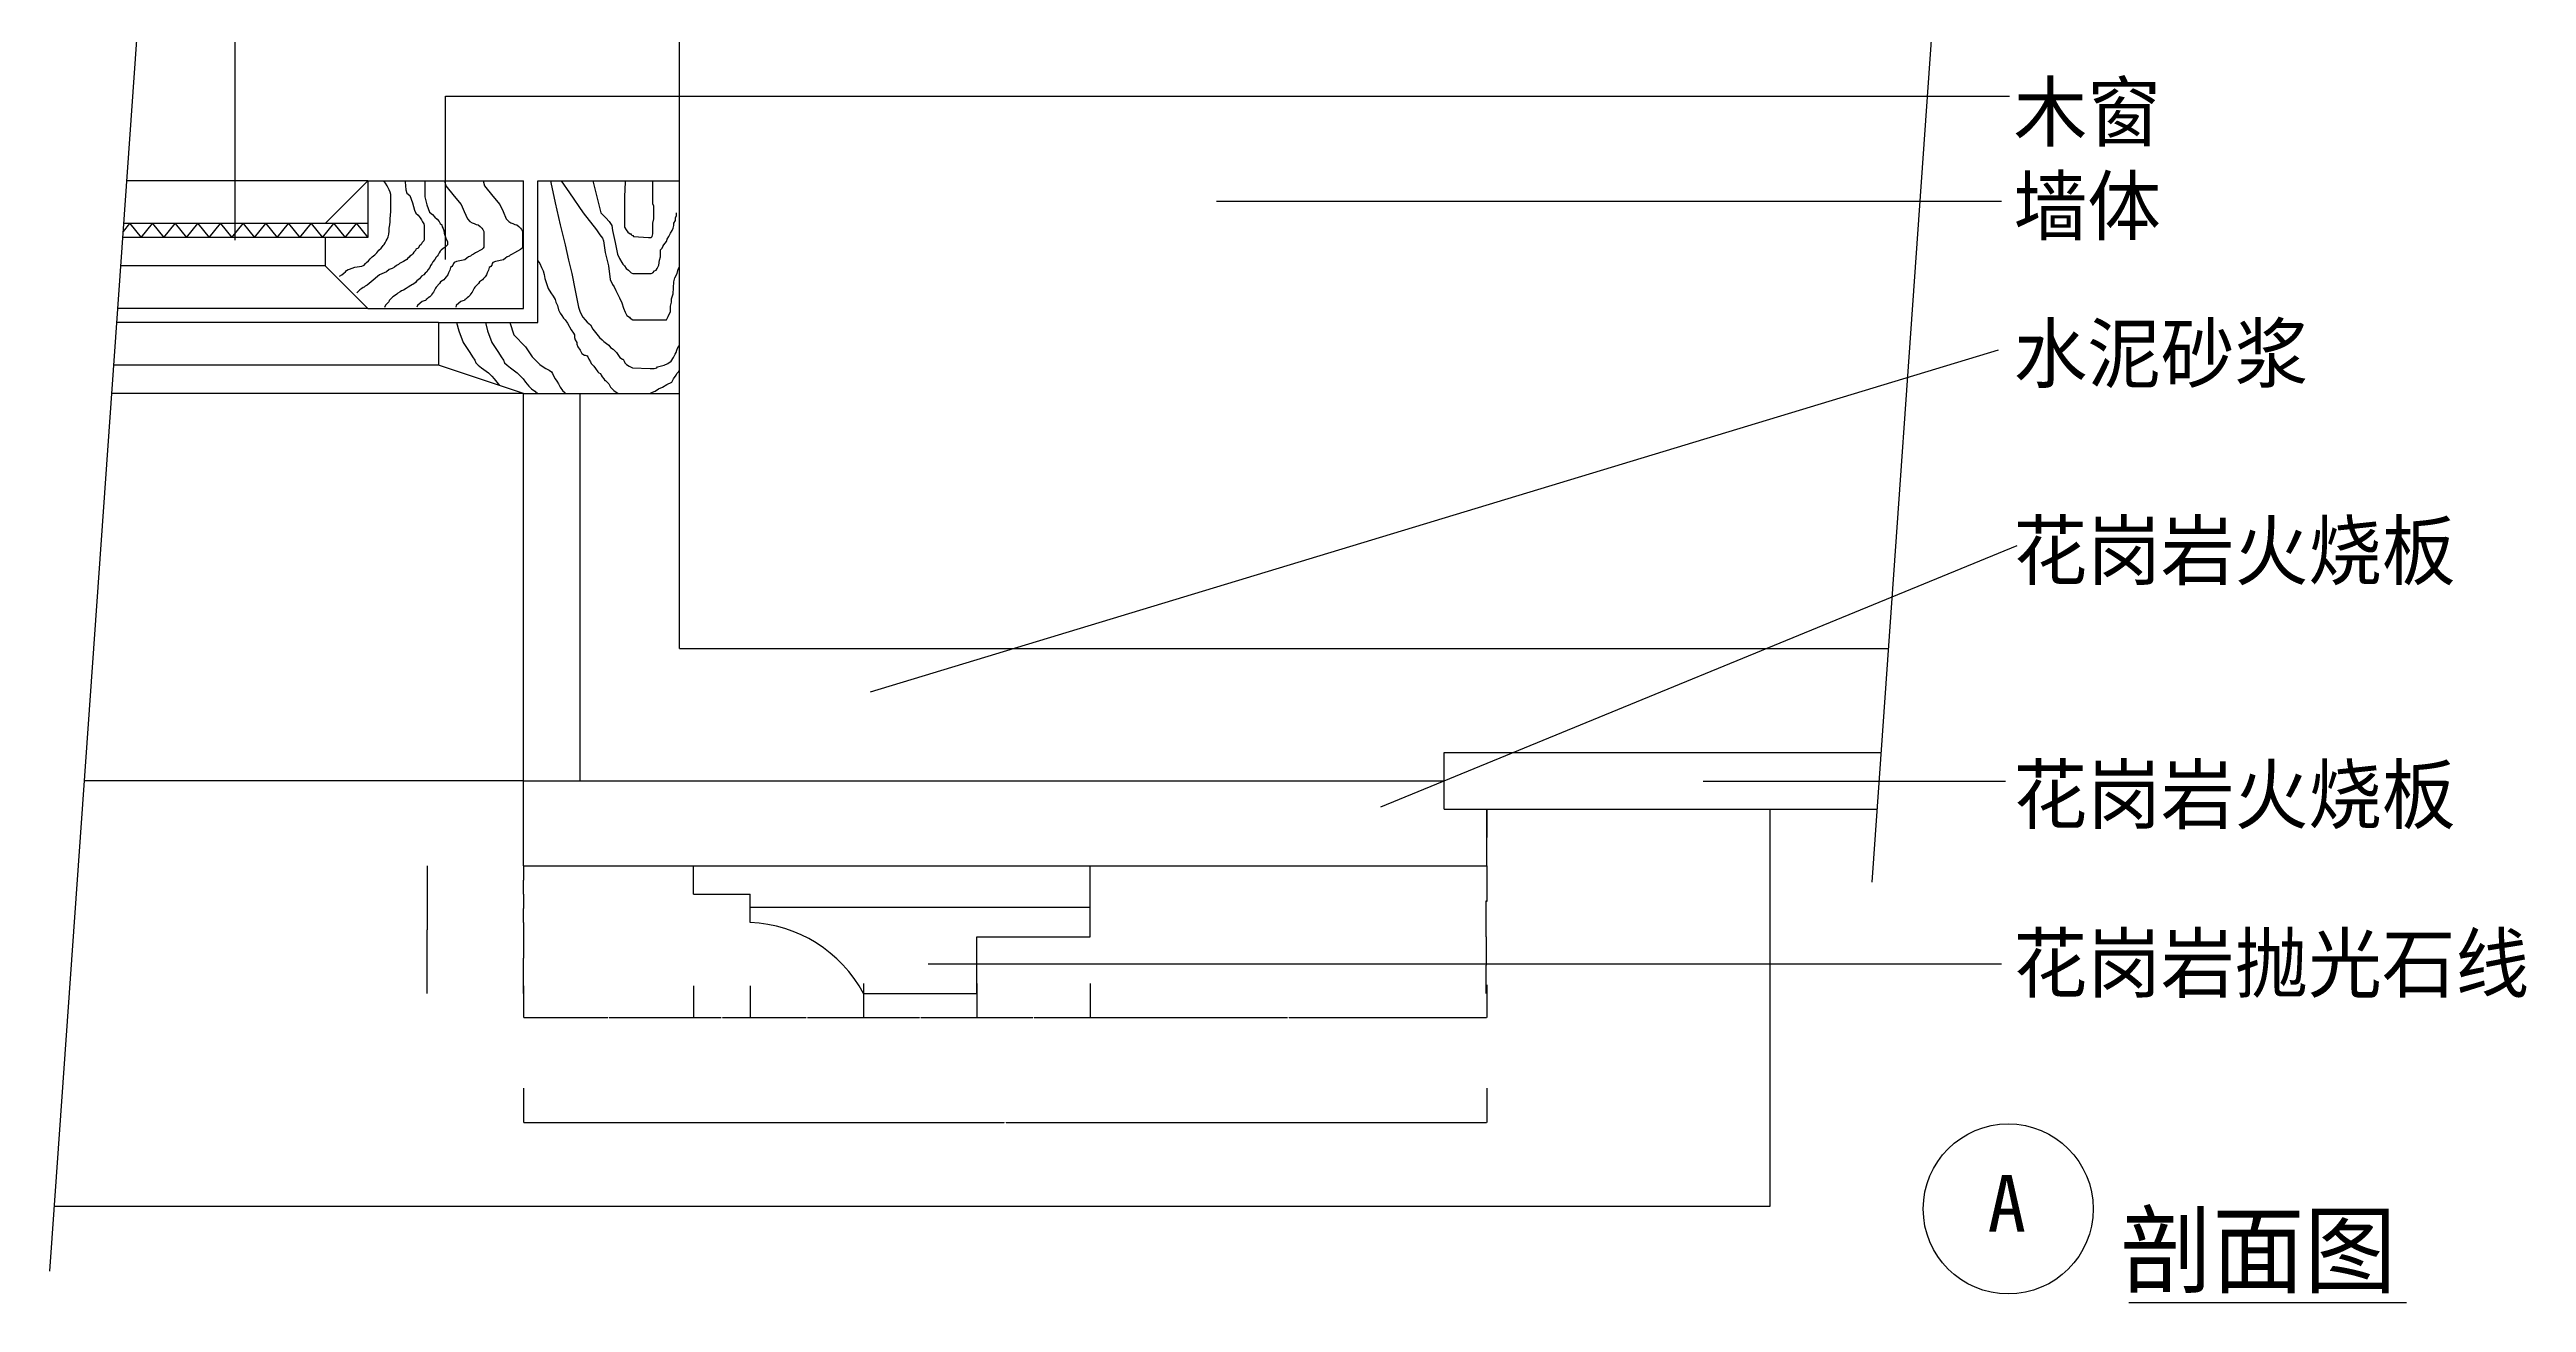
# Model space of a CAD drawing. Header units: metres. Extents: x 204 to 9002, y 227 to 11768.
# Drawn here: x 204 to 4576, y 4067 to 6277 of the extents above; entities that cross this region are included whole.
import ezdxf

# ---------------------------------------------------------------- set-up
doc = ezdxf.new("R2010")
doc.units = ezdxf.units.M
for name, color, linetype in [('2', 2, 'Continuous'), ('3', 3, 'Continuous'), ('4', 4, 'Continuous'), ('7', 7, 'Continuous'), ('BH', 3, 'Continuous'), ('DIM', 3, 'Continuous'), ('TEXT', 3, 'Continuous')]:
    doc.layers.add(name, color=color, linetype=linetype)
doc.dimstyles.get("Standard").update_dxf_attribs({"dimtxt": 2.5, "dimasz": 2.5, "dimexe": 1.25, "dimexo": 0.625, "dimtad": 1, "dimcen": 2.5, "dimazin": 3, "dimtfac": 1, "dimtmove": 0, "dimatfit": 3})

# ---------------------------------------------------------------- blocks, each defined once
blk = doc.blocks.new('BH2')
at = {"layer": 'BH'}
blk.add_lwpolyline([(0, 32), (5, 28), (0, 24), (5, 20), (0, 16), (5, 12), (0, 8), (5, 4), (0, 0)], dxfattribs=at)
blk = doc.blocks.new('*D15')
for p, q in [((1841.16, 4629.15), (1841.16, 4569.41)), ((2041.16, 4629.15), (2041.16, 4569.41)), ((1841.41, 4569.41), (1940.16, 4569.41)), ((1942.16, 4569.41), (2040.91, 4569.41))]:
    blk.add_line(p, q)
at = {"layer": 'Defpoints'}
for p in [(1841.16, 4629.15), (2041.16, 4629.15), (1841.16, 4569.41)]:
    blk.add_point(p, dxfattribs=at)
at = {"layer": 'DIM', "insert": (1941.16, 4569.41), "char_height": 1, "attachment_point": 5}
blk.add_mtext('40', dxfattribs=at)
blk = doc.blocks.new('*D16')
for p, q in [((1041.16, 4444.41), (1041.16, 4384.25)), ((2741.16, 4444.41), (2741.16, 4384.25)), ((1041.41, 4384.25), (1889.66, 4384.25)), ((1892.66, 4384.25), (2740.91, 4384.25))]:
    blk.add_line(p, q)
at = {"layer": 'Defpoints'}
for p in [(1041.16, 4444.41), (2741.16, 4444.41), (1041.16, 4384.25)]:
    blk.add_point(p, dxfattribs=at)
at = {"layer": 'DIM', "insert": (1891.16, 4384.25), "char_height": 1, "attachment_point": 5}
blk.add_mtext('340', dxfattribs=at)
blk = doc.blocks.new('*D17')
for p, q in [((1041.16, 4625.07), (1041.16, 4569.41)), ((1341.16, 4625.07), (1341.16, 4569.41)), ((1041.41, 4569.41), (1190.16, 4569.41)), ((1192.16, 4569.41), (1340.91, 4569.41))]:
    blk.add_line(p, q)
at = {"layer": 'Defpoints'}
for p in [(1041.16, 4625.07), (1341.16, 4625.07), (1041.16, 4569.41)]:
    blk.add_point(p, dxfattribs=at)
at = {"layer": 'DIM', "insert": (1191.16, 4569.41), "char_height": 1, "attachment_point": 5}
blk.add_mtext('60', dxfattribs=at)
blk = doc.blocks.new('*D18')
for p, q in [((1040.91, 4811.68), (1040.66, 4811.68)), ((1041.16, 4836.68), (1041.16, 4811.68)), ((1041.16, 4786.68), (1041.16, 4811.68)), ((1041.16, 4811.68), (1041.16, 4811.68)), ((1041.41, 4811.68), (1041.66, 4811.68))]:
    blk.add_line(p, q)
at = {"layer": 'Defpoints'}
for p in [(1041.16, 4836.68), (1041.16, 4811.68), (1041.16, 4786.68)]:
    blk.add_point(p, dxfattribs=at)
at = {"layer": 'DIM', "insert": (1041.16, 4812.805), "char_height": 1, "attachment_point": 5}
blk.add_mtext('10', dxfattribs=at)
blk = doc.blocks.new('*D19')
for p, q in [((1041.16, 4736.68), (1041.16, 4674.18)), ((1040.91, 4674.18), (1040.66, 4674.18)), ((1041.16, 4611.68), (1041.16, 4674.18)), ((1041.16, 4674.18), (1041.16, 4674.18)), ((1041.41, 4674.18), (1041.66, 4674.18))]:
    blk.add_line(p, q)
at = {"layer": 'Defpoints'}
for p in [(1041.16, 4736.68), (1041.16, 4674.18), (1041.16, 4611.68)]:
    blk.add_point(p, dxfattribs=at)
at = {"layer": 'DIM', "insert": (1041.16, 4675.305), "char_height": 1, "attachment_point": 5}
blk.add_mtext('25', dxfattribs=at)
blk = doc.blocks.new('*D20')
for p, q in [((870.81, 4836.68), (870.81, 4724.18)), ((870.56, 4724.18), (870.31, 4724.18)), ((870.81, 4611.68), (870.81, 4724.18)), ((870.81, 4724.18), (870.81, 4724.18)), ((871.06, 4724.18), (871.31, 4724.18))]:
    blk.add_line(p, q)
at = {"layer": 'Defpoints'}
for p in [(870.81, 4836.68), (870.81, 4724.18), (870.81, 4611.68)]:
    blk.add_point(p, dxfattribs=at)
at = {"layer": 'DIM', "insert": (870.81, 4725.305), "char_height": 1, "attachment_point": 5}
blk.add_mtext('45', dxfattribs=at)
blk = doc.blocks.new('*D21')
for p, q in [((1041.16, 4786.68), (1041.16, 4761.68)), ((1040.91, 4761.68), (1040.66, 4761.68)), ((1041.16, 4736.68), (1041.16, 4761.68)), ((1041.16, 4761.68), (1041.16, 4761.68)), ((1041.41, 4761.68), (1041.66, 4761.68))]:
    blk.add_line(p, q)
at = {"layer": 'Defpoints'}
for p in [(1041.16, 4786.68), (1041.16, 4761.68), (1041.16, 4736.68)]:
    blk.add_point(p, dxfattribs=at)
at = {"layer": 'DIM', "insert": (1041.16, 4762.805), "char_height": 1, "attachment_point": 5}
blk.add_mtext('10', dxfattribs=at)
blk = doc.blocks.new('*D22')
for p, q in [((1441.16, 4625.07), (1441.16, 4569.41)), ((1641.16, 4629.15), (1641.16, 4569.41)), ((1441.41, 4569.41), (1540.16, 4569.41)), ((1542.16, 4569.41), (1640.91, 4569.41))]:
    blk.add_line(p, q)
at = {"layer": 'Defpoints'}
for p in [(1441.16, 4625.07), (1641.16, 4629.15), (1441.16, 4569.41)]:
    blk.add_point(p, dxfattribs=at)
at = {"layer": 'DIM', "insert": (1541.16, 4569.41), "char_height": 1, "attachment_point": 5}
blk.add_mtext('40', dxfattribs=at)
blk = doc.blocks.new('*D23')
for p, q in [((1341.16, 4625.07), (1341.16, 4569.41)), ((1441.16, 4625.07), (1441.16, 4569.41)), ((1341.41, 4569.41), (1390.16, 4569.41)), ((1392.16, 4569.41), (1440.91, 4569.41))]:
    blk.add_line(p, q)
at = {"layer": 'Defpoints'}
for p in [(1341.16, 4625.07), (1441.16, 4625.07), (1341.16, 4569.41)]:
    blk.add_point(p, dxfattribs=at)
at = {"layer": 'DIM', "insert": (1391.16, 4569.41), "char_height": 1, "attachment_point": 5}
blk.add_mtext('20', dxfattribs=at)
blk = doc.blocks.new('*D24')
for p, q in [((1641.16, 4629.15), (1641.16, 4569.41)), ((1841.16, 4629.15), (1841.16, 4569.41)), ((1641.41, 4569.41), (1740.16, 4569.41)), ((1742.16, 4569.41), (1840.91, 4569.41))]:
    blk.add_line(p, q)
at = {"layer": 'Defpoints'}
for p in [(1641.16, 4629.15), (1841.16, 4629.15), (1641.16, 4569.41)]:
    blk.add_point(p, dxfattribs=at)
at = {"layer": 'DIM', "insert": (1741.16, 4569.41), "char_height": 1, "attachment_point": 5}
blk.add_mtext('40', dxfattribs=at)
blk = doc.blocks.new('*D25')
for p, q in [((2041.16, 4629.15), (2041.16, 4569.41)), ((2741.16, 4626.59), (2741.16, 4569.41)), ((2041.41, 4569.41), (2389.66, 4569.41)), ((2392.66, 4569.41), (2740.91, 4569.41))]:
    blk.add_line(p, q)
at = {"layer": 'Defpoints'}
for p in [(2041.16, 4629.15), (2741.16, 4626.59), (2041.16, 4569.41)]:
    blk.add_point(p, dxfattribs=at)
at = {"layer": 'DIM', "insert": (2391.16, 4569.41), "char_height": 1, "attachment_point": 5}
blk.add_mtext('140', dxfattribs=at)
blk = doc.blocks.new('*D26')
for p, q in [((2741.16, 4836.68), (2741.16, 4774.18)), ((2739.98, 4774.18), (2739.73, 4774.18)), ((2740.23, 4711.68), (2740.23, 4774.18)), ((2740.23, 4774.18), (2741.16, 4774.18)), ((2741.41, 4774.18), (2741.66, 4774.18))]:
    blk.add_line(p, q)
at = {"layer": 'Defpoints'}
for p in [(2741.16, 4836.68), (2740.23, 4774.18), (2740.23, 4711.68)]:
    blk.add_point(p, dxfattribs=at)
at = {"layer": 'DIM', "insert": (2740.695, 4775.305), "char_height": 1, "attachment_point": 5}
blk.add_mtext('25', dxfattribs=at)
blk = doc.blocks.new('*D27')
for p, q in [((2741.16, 4936.68), (2741.16, 4886.68)), ((2740.91, 4886.68), (2740.66, 4886.68)), ((2741.16, 4836.68), (2741.16, 4886.68)), ((2741.16, 4886.68), (2741.16, 4886.68)), ((2741.41, 4886.68), (2741.66, 4886.68))]:
    blk.add_line(p, q)
at = {"layer": 'Defpoints'}
for p in [(2741.16, 4936.68), (2741.16, 4886.68), (2741.16, 4836.68)]:
    blk.add_point(p, dxfattribs=at)
at = {"layer": 'DIM', "insert": (2741.16, 4887.805), "char_height": 1, "attachment_point": 5}
blk.add_mtext('20', dxfattribs=at)
blk = doc.blocks.new('*D28')
for p, q in [((2740.23, 4711.68), (2740.23, 4661.68)), ((2739.98, 4661.68), (2739.73, 4661.68)), ((2740.23, 4611.68), (2740.23, 4661.68)), ((2740.23, 4661.68), (2740.23, 4661.68)), ((2740.48, 4661.68), (2740.73, 4661.68))]:
    blk.add_line(p, q)
at = {"layer": 'Defpoints'}
for p in [(2740.23, 4711.68), (2740.23, 4661.68), (2740.23, 4611.68)]:
    blk.add_point(p, dxfattribs=at)
at = {"layer": 'DIM', "insert": (2740.23, 4662.805), "char_height": 1, "attachment_point": 5}
blk.add_mtext('20', dxfattribs=at)

msp = doc.modelspace()

# ---------------------------------------------------------------- hatches: boundary and pattern name
at = {"layer": 'BH'}
h = msp.add_hatch(dxfattribs=at)
h.set_pattern_fill('ANSI31', scale=1500)
h.paths.add_polyline_path([(3450.11, 5220.01), (3534.75, 6420.01), (1316.16, 6420.01), (1316.16, 5220.01)])
h = msp.add_hatch(dxfattribs=at)
h.set_pattern_fill('BRASS', scale=300)
h.paths.add_polyline_path([(1041.16, 4986.68), (1041.16, 4836.68), (2741.16, 4836.68), (2741.16, 4986.68)])
h.paths.add_polyline_path([(1341.16, 4836.68), (1341.16, 4786.68), (1441.16, 4786.68), (1441.16, 4736.68, -0.27), (1641.16, 4611.68), (1841.16, 4611.68), (1841.16, 4711.68), (2041.16, 4711.68), (2041.16, 4836.68)])
h.paths.add_polyline_path([(3430.13, 4936.68), (3437.18, 5036.68), (2741.16, 5036.68), (2741.16, 4936.68)])
h.paths.add_polyline_path([(1141.16, 5670.01), (1041.16, 5670.01), (1041.16, 4986.68), (1141.16, 4986.68)])
h = msp.add_hatch(dxfattribs=at)
h.set_pattern_fill('AR-CONC', scale=15)
h.paths.add_polyline_path([(2741.16, 4986.68), (2741.16, 5036.68), (3437.18, 5036.68), (3450.11, 5220.01), (1316.16, 5220.01), (1316.16, 5670.01), (1141.16, 5670.01), (1141.16, 4986.68)])

# ---------------------------------------------------------------- linework, layer by layer
at = {"layer": '2'}
for q in [(1316.16, 6420.01), (3450.11, 5220.01)]:
    msp.add_line((1316.16, 5220.01), q, dxfattribs=at)
at = {"layer": '3'}
for p, q in [((374.76, 6536.17), (204.46, 4121.58)), ((3542.94, 6536.17), (3421.06, 4808.16)), ((691.16, 5895.01), (329.54, 5895.01)), ((891.16, 5720.01), (317.2, 5720.01))]:
    msp.add_line(p, q, dxfattribs=at)
at = {"layer": '4'}
for p, q in [((691.16, 5970.01), (766.16, 6045.01)), ((766.16, 6045.01), (1041.16, 6045.01)), ((766.16, 6045.01), (766.16, 5945.01)), ((1041.16, 5820.01), (1041.16, 6045.01)), ((1066.16, 6045.01), (1316.16, 6045.01)), ((1066.16, 5795.01), (1066.16, 6045.01)), ((691.16, 5945.01), (691.16, 5895.01)), ((691.16, 5895.01), (766.16, 5820.01)), ((766.16, 5820.01), (1041.16, 5820.01)), ((891.16, 5795.01), (891.16, 5720.01)), ((891.16, 5795.01), (1066.16, 5795.01)), ((1041.16, 5670.01), (891.16, 5720.01)), ((1041.16, 5670.01), (1316.16, 5670.01)), ((1041.16, 4836.68), (1041.16, 5670.01)), ((1141.16, 4986.68), (1141.16, 5670.01)), ((2666.16, 5036.68), (3437.18, 5036.68)), ((2666.16, 4936.68), (2666.16, 5036.68)), ((1041.16, 4986.68), (265.47, 4986.68)), ((1041.16, 4986.68), (2666.16, 4986.68)), ((2666.16, 4936.68), (3430.13, 4936.68)), ((2741.16, 4836.68), (2741.16, 4936.68)), ((3241.16, 4236.68), (3241.16, 4936.68)), ((1041.16, 4836.68), (2741.16, 4836.68)), ((1341.16, 4786.68), (1341.16, 4836.68)), ((2041.16, 4711.68), (2041.16, 4836.68)), ((1341.16, 4786.68), (1441.16, 4786.68)), ((1441.16, 4736.68), (1441.16, 4786.68)), ((1841.16, 4711.68), (2041.16, 4711.68)), ((1841.16, 4611.68), (1841.16, 4711.68)), ((1641.16, 4611.68), (1841.16, 4611.68)), ((212.58, 4236.68), (3241.16, 4236.68))]:
    msp.add_line(p, q, dxfattribs=at)
msp.add_arc((1431.72, 4499.08), 237.78, 28.26, 87.73, dxfattribs=at)
at = {"layer": '7'}
for p, q in [((766.16, 6045.01), (340.12, 6045.01)), ((766.16, 5970.01), (334.83, 5970.01)), ((766.16, 5945.01), (333.07, 5945.01)), ((766.16, 5820.01), (324.25, 5820.01)), ((891.16, 5795.01), (322.49, 5795.01)), ((1041.16, 5670.01), (313.67, 5670.01))]:
    msp.add_line(p, q, dxfattribs=at)
at = {"layer": 'BH'}
for p, q in [((795.86, 6043.52), (794.37, 6045.01)), ((797.67, 6040.8), (795.86, 6043.52)), ((800.4, 6036.27), (797.67, 6040.8)), ((802.21, 6032.64), (800.4, 6036.27)), ((832.16, 6045.01), (832.16, 6043.52)), ((832.16, 6043.52), (833.07, 6029.02)), ((866.65, 6045.01), (866.65, 6017.24)), ((901.67, 6045.01), (903.86, 6036.27)), ((903.86, 6036.27), (918.38, 6018.14)), ((970.06, 6045.01), (972.25, 6036.27)), ((972.25, 6036.27), (986.77, 6018.14)), ((1088.55, 6045.01), (1089.2, 6041.98)), ((1089.2, 6041.98), (1096.63, 6006.36)), ((1107.31, 6045.01), (1122.49, 6024.17)), ((1163.34, 6045.01), (1171.53, 6012.3)), ((1220.57, 6043.46), (1219.08, 6016.75)), ((1220.68, 6045.01), (1220.57, 6043.46)), ((1269.35, 6004.87), (1269.35, 6045.01)), ((804.03, 6029.02), (802.21, 6032.64)), ((805.84, 6025.39), (804.03, 6029.02)), ((806.75, 6020.86), (805.84, 6025.39)), ((805.84, 5978.26), (806.75, 5990.95)), ((806.75, 5990.95), (806.75, 6020.86)), ((833.07, 6029.02), (834.88, 6023.58)), ((834.88, 6023.58), (840.33, 6019.05)), ((840.33, 6019.05), (844.87, 6006.36)), ((844.87, 6006.36), (848.5, 5993.67)), ((848.5, 5993.67), (851.22, 5988.23)), ((866.65, 6017.24), (870.28, 6002.73)), ((870.28, 6002.73), (874.82, 5990.05)), ((874.82, 5990.05), (880.26, 5985.51)), ((918.38, 6018.14), (931.08, 6003.64)), ((931.08, 6003.64), (936.53, 5990.95)), ((936.53, 5990.95), (941.98, 5978.26)), ((986.77, 6018.14), (999.48, 6003.64)), ((999.48, 6003.64), (1004.92, 5990.95)), ((1004.92, 5990.95), (1010.37, 5978.26)), ((1096.63, 6006.36), (1105.55, 5967.77)), ((1122.49, 6024.17), (1146.26, 5988.55)), ((1171.53, 6012.3), (1177.47, 5988.55)), ((1219.08, 6016.75), (1219.08, 5963.32)), ((1270.83, 6000.42), (1269.35, 6004.87)), ((1270.83, 5978.16), (1270.83, 6000.42)), ((800.4, 5942.01), (802.21, 5946.54)), ((802.21, 5946.54), (803.12, 5951.07)), ((803.12, 5951.07), (804.03, 5956.51)), ((804.03, 5961.95), (804.93, 5967.39)), ((804.03, 5956.51), (804.03, 5961.95)), ((804.93, 5967.39), (805.84, 5972.83)), ((805.84, 5972.83), (805.84, 5978.26)), ((851.22, 5988.23), (854.85, 5984.61)), ((854.85, 5984.61), (858.48, 5980.08)), ((858.48, 5980.08), (861.2, 5976.45)), ((861.2, 5976.45), (863.02, 5972.83)), ((863.02, 5972.83), (864.83, 5969.2)), ((864.83, 5969.2), (865.74, 5966.48)), ((865.74, 5966.48), (865.74, 5942.01)), ((880.26, 5985.51), (884.8, 5980.98)), ((884.8, 5980.98), (888.43, 5977.36)), ((888.43, 5977.36), (892.06, 5973.73)), ((892.06, 5973.73), (893.87, 5970.11)), ((893.87, 5970.11), (896.6, 5967.39)), ((896.6, 5967.39), (897.5, 5963.76)), ((897.5, 5963.76), (899.32, 5961.04)), ((899.32, 5961.04), (900.23, 5957.42)), ((900.23, 5957.42), (901.14, 5952.89)), ((901.14, 5952.89), (902.95, 5947.45)), ((902.95, 5947.45), (904.77, 5942.01)), ((941.98, 5978.26), (946.51, 5973.73)), ((946.51, 5973.73), (950.14, 5971.01)), ((950.14, 5971.01), (953.77, 5970.11)), ((953.77, 5970.11), (957.4, 5968.29)), ((957.4, 5968.29), (961.03, 5967.39)), ((961.03, 5967.39), (964.66, 5964.67)), ((964.66, 5964.67), (967.39, 5961.95)), ((967.39, 5961.95), (969.2, 5959.23)), ((969.2, 5959.23), (971.02, 5955.6)), ((971.02, 5955.6), (971.02, 5928.41)), ((1010.37, 5978.26), (1014.91, 5973.73)), ((1014.91, 5973.73), (1018.54, 5971.01)), ((1018.54, 5971.01), (1022.17, 5970.11)), ((1022.17, 5970.11), (1025.8, 5968.29)), ((1025.8, 5968.29), (1029.43, 5967.39)), ((1029.43, 5967.39), (1033.06, 5964.67)), ((1033.06, 5964.67), (1035.78, 5961.95)), ((1035.78, 5961.95), (1037.59, 5959.23)), ((1037.59, 5959.23), (1039.41, 5955.6)), ((1039.41, 5955.6), (1039.41, 5928.41)), ((1105.55, 5967.77), (1114.46, 5932.15)), ((1146.26, 5988.55), (1170.04, 5958.87)), ((1170.04, 5958.87), (1175.99, 5949.96)), ((1175.99, 5949.96), (1180.44, 5944.03)), ((1177.47, 5988.55), (1186.39, 5979.64)), ((1186.39, 5979.64), (1192.33, 5973.71)), ((1192.33, 5973.71), (1196.79, 5966.29)), ((1196.79, 5966.29), (1198.28, 5957.38)), ((1198.28, 5957.38), (1202.74, 5936.6)), ((1219.08, 5963.32), (1222.06, 5958.87)), ((1222.06, 5958.87), (1225.03, 5954.41)), ((1225.03, 5954.41), (1229.49, 5951.45)), ((1229.49, 5951.45), (1230.97, 5951.45)), ((1230.97, 5951.45), (1230.97, 5949.96)), ((1230.97, 5949.96), (1233.95, 5948.48)), ((1233.95, 5948.48), (1235.43, 5946.99)), ((1235.43, 5946.99), (1261.92, 5945.51)), ((1266.38, 5945.51), (1267.86, 5946.99)), ((1267.86, 5946.99), (1269.35, 5951.45)), ((1269.35, 5970.74), (1270.83, 5978.16)), ((1269.35, 5951.45), (1269.35, 5970.74)), ((1294.61, 5942.54), (1297.58, 5946.99)), ((1297.58, 5946.99), (1300.56, 5952.93)), ((1300.56, 5952.93), (1303.53, 5957.38)), ((1303.53, 5957.38), (1305.01, 5961.84)), ((1305.01, 5961.84), (1306.5, 5966.29)), ((1306.5, 5970.74), (1309.47, 5975.19)), ((1306.5, 5966.29), (1306.5, 5970.74)), ((1309.47, 5979.64), (1310.96, 5984.1)), ((1309.47, 5975.19), (1309.47, 5979.64)), ((1310.96, 5984.1), (1310.96, 5988.55)), ((764.09, 5901.22), (767.72, 5903.94)), ((767.72, 5903.94), (770.45, 5907.57)), ((770.45, 5907.57), (774.08, 5911.19)), ((774.08, 5911.19), (778.61, 5914.82)), ((778.61, 5914.82), (782.25, 5918.45)), ((782.25, 5918.45), (785.88, 5922.98)), ((785.88, 5922.98), (789.51, 5926.6)), ((789.51, 5926.6), (792.23, 5929.32)), ((792.23, 5929.32), (793.14, 5931.13)), ((793.14, 5931.13), (794.95, 5932.95)), ((794.95, 5932.95), (796.77, 5935.67)), ((796.77, 5935.67), (798.58, 5939.29)), ((798.58, 5939.29), (800.4, 5942.01)), ((829.44, 5903.04), (822.18, 5899.41)), ((834.88, 5906.66), (829.44, 5903.04)), ((836.7, 5908.48), (834.88, 5906.66)), ((839.42, 5910.29), (836.7, 5908.48)), ((840.33, 5912.1), (839.42, 5910.29)), ((843.05, 5913.91), (840.33, 5912.1)), ((845.77, 5916.63), (843.05, 5913.91)), ((847.59, 5919.35), (845.77, 5916.63)), ((850.31, 5922.07), (847.59, 5919.35)), ((851.22, 5924.79), (850.31, 5922.07)), ((854.85, 5926.6), (851.22, 5924.79)), ((857.57, 5930.23), (854.85, 5926.6)), ((860.29, 5932.95), (857.57, 5930.23)), ((862.11, 5936.57), (860.29, 5932.95)), ((864.83, 5939.29), (862.11, 5936.57)), ((865.74, 5942.01), (864.83, 5939.29)), ((881.17, 5902.13), (879.35, 5898.51)), ((884.8, 5906.66), (881.17, 5902.13)), ((886.61, 5910.29), (884.8, 5906.66)), ((888.43, 5912.1), (886.61, 5910.29)), ((890.24, 5914.82), (888.43, 5912.1)), ((892.06, 5918.45), (890.24, 5914.82)), ((893.87, 5921.16), (892.06, 5918.45)), ((895.69, 5922.98), (893.87, 5921.16)), ((899.32, 5925.7), (895.69, 5922.98)), ((902.95, 5928.41), (899.32, 5925.7)), ((906.58, 5932.04), (902.95, 5928.41)), ((904.77, 5942.01), (906.58, 5938.38)), ((906.58, 5938.38), (906.58, 5932.04)), ((922.92, 5903.04), (918.38, 5901.22)), ((937.44, 5905.76), (922.92, 5903.04)), ((941.07, 5908.48), (937.44, 5905.76)), ((943.79, 5911.19), (941.07, 5908.48)), ((947.42, 5912.1), (943.79, 5911.19)), ((949.24, 5913.91), (947.42, 5912.1)), ((952.87, 5915.73), (949.24, 5913.91)), ((956.5, 5918.45), (952.87, 5915.73)), ((967.39, 5923.88), (956.5, 5918.45)), ((970.11, 5926.6), (967.39, 5923.88)), ((971.02, 5928.41), (970.11, 5926.6)), ((991.31, 5903.04), (986.77, 5901.22)), ((1005.83, 5905.76), (991.31, 5903.04)), ((1009.46, 5908.48), (1005.83, 5905.76)), ((1012.18, 5911.19), (1009.46, 5908.48)), ((1015.81, 5912.1), (1012.18, 5911.19)), ((1017.63, 5913.91), (1015.81, 5912.1)), ((1021.26, 5915.73), (1017.63, 5913.91)), ((1024.89, 5918.45), (1021.26, 5915.73)), ((1035.78, 5923.88), (1024.89, 5918.45)), ((1038.5, 5926.6), (1035.78, 5923.88)), ((1039.41, 5928.41), (1038.5, 5926.6)), ((1066.16, 5904.15), (1069.88, 5899.5)), ((1114.46, 5932.15), (1120.41, 5905.44)), ((1120.41, 5905.44), (1126.35, 5881.69)), ((1180.44, 5944.03), (1181.93, 5939.57)), ((1181.93, 5939.57), (1184.9, 5918.8)), ((1184.9, 5918.8), (1190.85, 5895.05)), ((1202.74, 5936.6), (1207.2, 5915.83)), ((1207.2, 5915.83), (1210.17, 5908.41)), ((1210.17, 5908.41), (1214.63, 5900.99)), ((1261.92, 5945.51), (1266.38, 5945.51)), ((1279.75, 5896.53), (1281.24, 5905.44)), ((1281.24, 5905.44), (1282.72, 5911.37)), ((1282.72, 5923.25), (1285.7, 5926.22)), ((1282.72, 5911.37), (1282.72, 5923.25)), ((1285.7, 5926.22), (1287.18, 5929.18)), ((1287.18, 5929.18), (1288.67, 5932.15)), ((1288.67, 5932.15), (1293.13, 5938.09)), ((1293.13, 5938.09), (1294.61, 5942.54)), ((715.99, 5876.75), (720.53, 5879.47)), ((720.53, 5879.47), (724.16, 5882.19)), ((724.16, 5882.19), (726.88, 5884.91)), ((726.88, 5884.91), (728.7, 5886.72)), ((728.7, 5886.72), (731.42, 5888.54)), ((731.42, 5888.54), (734.14, 5889.44)), ((734.14, 5889.44), (738.68, 5891.25)), ((738.68, 5891.25), (743.22, 5893.07)), ((743.22, 5893.07), (755.93, 5894.88)), ((755.93, 5894.88), (759.56, 5896.69)), ((759.56, 5896.69), (762.28, 5899.41)), ((761.37, 5859.53), (759.56, 5857.72)), ((765, 5861.35), (761.37, 5859.53)), ((762.28, 5899.41), (764.09, 5901.22)), ((768.63, 5864.06), (765, 5861.35)), ((772.26, 5866.78), (768.63, 5864.06)), ((786.78, 5879.47), (772.26, 5866.78)), ((799.49, 5884.91), (786.78, 5879.47)), ((804.03, 5888.54), (799.49, 5884.91)), ((809.47, 5890.35), (804.03, 5888.54)), ((813.1, 5893.07), (809.47, 5890.35)), ((816.73, 5895.79), (813.1, 5893.07)), ((820.36, 5897.6), (816.73, 5895.79)), ((822.18, 5899.41), (820.36, 5897.6)), ((842.14, 5860.44), (837.61, 5857.72)), ((844.87, 5862.25), (842.14, 5860.44)), ((846.68, 5863.16), (844.87, 5862.25)), ((850.31, 5865.88), (846.68, 5863.16)), ((853.03, 5868.6), (850.31, 5865.88)), ((857.57, 5872.22), (853.03, 5868.6)), ((861.2, 5876.75), (857.57, 5872.22)), ((864.83, 5879.47), (861.2, 5876.75)), ((867.56, 5882.19), (864.83, 5879.47)), ((870.28, 5884.91), (867.56, 5882.19)), ((873, 5888.54), (870.28, 5884.91)), ((875.72, 5892.16), (873, 5888.54)), ((876.63, 5895.79), (875.72, 5892.16)), ((879.35, 5898.51), (876.63, 5895.79)), ((892.97, 5864.06), (886.61, 5857.72)), ((894.78, 5866.78), (892.97, 5864.06)), ((900.23, 5870.41), (894.78, 5866.78)), ((902.04, 5873.13), (900.23, 5870.41)), ((904.77, 5875.85), (902.04, 5873.13)), ((907.49, 5879.47), (904.77, 5875.85)), ((908.4, 5883.1), (907.49, 5879.47)), ((911.12, 5887.63), (908.4, 5883.1)), ((912.03, 5892.16), (911.12, 5887.63)), ((914.75, 5893.97), (912.03, 5892.16)), ((916.56, 5896.69), (914.75, 5893.97)), ((917.47, 5899.41), (916.56, 5896.69)), ((918.38, 5901.22), (917.47, 5899.41)), ((961.36, 5864.06), (955.01, 5857.72)), ((963.17, 5866.78), (961.36, 5864.06)), ((968.62, 5870.41), (963.17, 5866.78)), ((970.43, 5873.13), (968.62, 5870.41)), ((973.16, 5875.85), (970.43, 5873.13)), ((975.88, 5879.47), (973.16, 5875.85)), ((976.79, 5883.1), (975.88, 5879.47)), ((979.51, 5887.63), (976.79, 5883.1)), ((980.42, 5892.16), (979.51, 5887.63)), ((983.14, 5893.97), (980.42, 5892.16)), ((984.96, 5896.69), (983.14, 5893.97)), ((985.86, 5899.41), (984.96, 5896.69)), ((986.77, 5901.22), (985.86, 5899.41)), ((1069.88, 5899.5), (1072.85, 5892.08)), ((1072.85, 5892.08), (1075.82, 5886.14)), ((1075.82, 5886.14), (1077.31, 5880.21)), ((1077.31, 5880.21), (1078.8, 5872.79)), ((1078.8, 5872.79), (1081.77, 5863.88)), ((1081.77, 5863.88), (1084.74, 5854.98)), ((1126.35, 5881.69), (1132.3, 5852.01)), ((1190.85, 5895.05), (1193.82, 5871.3)), ((1193.82, 5871.3), (1198.28, 5862.4)), ((1198.28, 5862.4), (1201.25, 5857.95)), ((1214.63, 5900.99), (1216.11, 5898.02)), ((1216.11, 5898.02), (1219.08, 5895.05)), ((1219.08, 5895.05), (1222.06, 5890.6)), ((1222.06, 5890.6), (1226.51, 5887.63)), ((1226.51, 5887.63), (1230.97, 5883.18)), ((1230.97, 5883.18), (1233.95, 5881.69)), ((1233.95, 5881.69), (1266.38, 5881.69)), ((1266.38, 5881.69), (1269.35, 5883.18)), ((1269.35, 5883.18), (1272.32, 5886.14)), ((1272.32, 5886.14), (1275.29, 5887.63)), ((1275.29, 5887.63), (1276.78, 5890.6)), ((1276.78, 5890.6), (1279.75, 5896.53)), ((1305.01, 5846.07), (1306.5, 5866.85)), ((1306.5, 5866.85), (1307.99, 5874.27)), ((1307.99, 5874.27), (1312.45, 5881.69)), ((1312.45, 5881.69), (1313.93, 5889.11)), ((1313.93, 5889.11), (1316.16, 5893.56)), ((749.57, 5850.47), (746.85, 5847.75)), ((752.3, 5853.19), (749.57, 5850.47)), ((755.93, 5855), (752.3, 5853.19)), ((757.74, 5856.81), (755.93, 5855)), ((759.56, 5857.72), (757.74, 5856.81)), ((797.67, 5826), (795.86, 5821.47)), ((803.12, 5831.44), (797.67, 5826)), ((804.03, 5834.16), (803.12, 5831.44)), ((806.75, 5836.87), (804.03, 5834.16)), ((810.38, 5840.5), (806.75, 5836.87)), ((814.92, 5843.22), (810.38, 5840.5)), ((817.64, 5845.03), (814.92, 5843.22)), ((819.46, 5846.84), (817.64, 5845.03)), ((823.09, 5849.56), (819.46, 5846.84)), ((825.81, 5851.38), (823.09, 5849.56)), ((829.44, 5852.28), (825.81, 5851.38)), ((833.98, 5855), (829.44, 5852.28)), ((837.61, 5857.72), (833.98, 5855)), ((853.94, 5825.09), (853.03, 5822.37)), ((858.48, 5829.62), (853.94, 5825.09)), ((862.11, 5832.34), (858.48, 5829.62)), ((865.74, 5833.25), (862.11, 5832.34)), ((868.46, 5834.16), (865.74, 5833.25)), ((869.37, 5835.97), (868.46, 5834.16)), ((871.19, 5836.87), (869.37, 5835.97)), ((873, 5838.69), (871.19, 5836.87)), ((875.72, 5840.5), (873, 5838.69)), ((878.45, 5843.22), (875.72, 5840.5)), ((879.35, 5845.03), (878.45, 5843.22)), ((882.08, 5848.66), (879.35, 5845.03)), ((883.89, 5852.28), (882.08, 5848.66)), ((885.71, 5855.91), (883.89, 5852.28)), ((886.61, 5857.72), (885.71, 5855.91)), ((922.33, 5825.09), (921.43, 5822.37)), ((926.87, 5829.62), (922.33, 5825.09)), ((930.5, 5832.34), (926.87, 5829.62)), ((934.13, 5833.25), (930.5, 5832.34)), ((936.86, 5834.16), (934.13, 5833.25)), ((937.76, 5835.97), (936.86, 5834.16)), ((939.58, 5836.87), (937.76, 5835.97)), ((941.39, 5838.69), (939.58, 5836.87)), ((944.12, 5840.5), (941.39, 5838.69)), ((946.84, 5843.22), (944.12, 5840.5)), ((947.75, 5845.03), (946.84, 5843.22)), ((950.47, 5848.66), (947.75, 5845.03)), ((952.28, 5852.28), (950.47, 5848.66)), ((954.1, 5855.91), (952.28, 5852.28)), ((955.01, 5857.72), (954.1, 5855.91)), ((1084.74, 5854.98), (1089.2, 5847.56)), ((1089.2, 5847.56), (1093.66, 5841.62)), ((1093.66, 5841.62), (1096.63, 5835.68)), ((1096.63, 5835.68), (1098.12, 5831.23)), ((1098.12, 5831.23), (1101.09, 5825.3)), ((1101.09, 5825.3), (1102.57, 5817.88)), ((1102.57, 5817.88), (1105.55, 5811.94)), ((1132.3, 5852.01), (1138.24, 5822.33)), ((1138.24, 5822.33), (1141.21, 5813.42)), ((1201.25, 5857.95), (1204.22, 5852.01)), ((1204.22, 5852.01), (1207.2, 5846.07)), ((1207.2, 5846.07), (1210.17, 5838.65)), ((1210.17, 5838.65), (1214.63, 5829.75)), ((1214.63, 5829.75), (1217.6, 5820.84)), ((1217.6, 5820.84), (1220.57, 5813.42)), ((1296.1, 5806), (1300.56, 5814.91)), ((1300.56, 5823.81), (1302.04, 5831.23)), ((1300.56, 5814.91), (1300.56, 5823.81)), ((1302.04, 5837.17), (1305.01, 5846.07)), ((1302.04, 5831.23), (1302.04, 5837.17)), ((922.92, 5795.01), (927, 5780.77)), ((927, 5780.77), (934.43, 5759.99)), ((973.67, 5795.01), (977.74, 5780.77)), ((977.74, 5780.77), (985.17, 5759.99)), ((1017.03, 5795.01), (1023.81, 5773.35)), ((1023.81, 5773.35), (1044.62, 5752.57)), ((1105.55, 5811.94), (1108.52, 5807.49)), ((1108.52, 5807.49), (1111.49, 5803.03)), ((1111.49, 5803.03), (1114.46, 5800.07)), ((1114.46, 5800.07), (1118.92, 5794.13)), ((1118.92, 5794.13), (1124.86, 5782.26)), ((1124.86, 5782.26), (1129.32, 5776.32)), ((1129.32, 5776.32), (1130.81, 5773.35)), ((1130.81, 5773.35), (1130.81, 5768.9)), ((1141.21, 5813.42), (1145.67, 5804.52)), ((1145.67, 5804.52), (1150.13, 5800.07)), ((1150.13, 5800.07), (1153.1, 5795.61)), ((1153.1, 5795.61), (1159.05, 5791.16)), ((1159.05, 5791.16), (1163.5, 5783.74)), ((1163.5, 5783.74), (1175.39, 5768.9)), ((1220.57, 5813.42), (1223.54, 5807.49)), ((1223.54, 5807.49), (1228, 5804.52)), ((1228, 5804.52), (1229.49, 5803.03)), ((1229.49, 5803.03), (1233.95, 5800.07)), ((1233.95, 5800.07), (1293.13, 5800.07)), ((1293.13, 5800.07), (1296.1, 5806)), ((934.43, 5759.99), (940.37, 5751.09)), ((940.37, 5751.09), (946.32, 5742.19)), ((946.32, 5742.19), (950.78, 5734.76)), ((950.78, 5734.76), (955.23, 5728.83)), ((955.23, 5728.83), (956.72, 5724.38)), ((985.17, 5759.99), (991.12, 5751.09)), ((991.12, 5751.09), (997.06, 5742.19)), ((997.06, 5742.19), (1001.52, 5734.76)), ((1001.52, 5734.76), (1005.98, 5728.83)), ((1005.98, 5728.83), (1007.46, 5724.38)), ((1044.62, 5752.57), (1050.56, 5743.67)), ((1050.56, 5743.67), (1056.5, 5734.76)), ((1056.5, 5734.76), (1063.93, 5727.34)), ((1063.93, 5727.34), (1069.88, 5721.41)), ((1130.81, 5768.9), (1132.3, 5764.45)), ((1132.3, 5764.45), (1135.27, 5759.99)), ((1135.27, 5759.99), (1135.27, 5757.03)), ((1135.27, 5757.03), (1136.75, 5752.57)), ((1136.75, 5752.57), (1141.21, 5746.64)), ((1141.21, 5746.64), (1144.18, 5740.7)), ((1144.18, 5740.7), (1148.64, 5737.73)), ((1148.64, 5737.73), (1150.13, 5737.73)), ((1150.13, 5737.73), (1153.1, 5736.25)), ((1153.1, 5736.25), (1154.59, 5734.76)), ((1154.59, 5734.76), (1156.07, 5730.31)), ((1156.07, 5730.31), (1159.05, 5725.86)), ((1175.39, 5768.9), (1179.85, 5764.45)), ((1179.85, 5764.45), (1182.82, 5761.48)), ((1182.82, 5761.48), (1187.28, 5758.51)), ((1187.28, 5758.51), (1191.74, 5755.54)), ((1191.74, 5755.54), (1194.71, 5751.09)), ((1194.71, 5751.09), (1199.17, 5748.12)), ((1199.17, 5748.12), (1205.12, 5742.19)), ((1205.12, 5742.19), (1211.06, 5733.28)), ((1211.06, 5733.28), (1215.52, 5730.31)), ((1215.52, 5730.31), (1217, 5730.31)), ((1217, 5730.31), (1218.49, 5727.34)), ((1218.49, 5727.34), (1219.98, 5724.38)), ((1295.5, 5722.89), (1301.45, 5727.34)), ((1301.45, 5727.34), (1305.91, 5733.28)), ((1305.91, 5733.28), (1308.88, 5739.22)), ((1308.88, 5739.22), (1310.37, 5742.19)), ((1310.37, 5742.19), (1311.85, 5746.64)), ((1311.85, 5746.64), (1313.34, 5751.09)), ((1313.34, 5751.09), (1316.16, 5754.84)), ((956.72, 5724.38), (961.18, 5719.92)), ((961.18, 5719.92), (967.12, 5715.47)), ((967.12, 5715.47), (979.01, 5706.57)), ((979.01, 5706.57), (984.96, 5700.63)), ((984.96, 5700.63), (989.41, 5696.18)), ((989.41, 5696.18), (993.87, 5690.24)), ((993.87, 5690.24), (998.76, 5684.14)), ((1007.46, 5724.38), (1011.92, 5719.92)), ((1011.92, 5719.92), (1017.87, 5715.47)), ((1017.87, 5715.47), (1029.75, 5706.57)), ((1029.75, 5706.57), (1035.7, 5700.63)), ((1035.7, 5700.63), (1040.16, 5696.18)), ((1040.16, 5696.18), (1044.62, 5690.24)), ((1044.62, 5690.24), (1050.56, 5682.82)), ((1069.88, 5721.41), (1075.82, 5716.96)), ((1075.82, 5716.96), (1080.28, 5713.99)), ((1080.28, 5713.99), (1086.23, 5711.02)), ((1086.23, 5711.02), (1090.68, 5708.05)), ((1090.68, 5708.05), (1092.17, 5705.08)), ((1092.17, 5705.08), (1093.66, 5702.11)), ((1093.66, 5702.11), (1096.63, 5696.18)), ((1096.63, 5696.18), (1099.6, 5691.73)), ((1099.6, 5691.73), (1102.57, 5687.27)), ((1102.57, 5687.27), (1105.55, 5681.34)), ((1159.05, 5725.86), (1160.53, 5722.89)), ((1160.53, 5722.89), (1164.99, 5718.44)), ((1164.99, 5718.44), (1167.96, 5713.99)), ((1167.96, 5713.99), (1172.42, 5708.05)), ((1172.42, 5708.05), (1173.91, 5706.57)), ((1173.91, 5706.57), (1176.88, 5705.08)), ((1176.88, 5705.08), (1178.37, 5702.11)), ((1178.37, 5702.11), (1179.85, 5699.15)), ((1179.85, 5699.15), (1182.82, 5696.18)), ((1182.82, 5696.18), (1184.31, 5693.21)), ((1184.31, 5693.21), (1185.8, 5693.21)), ((1185.8, 5693.21), (1188.77, 5690.24)), ((1188.77, 5690.24), (1191.74, 5687.27)), ((1191.74, 5687.27), (1194.71, 5681.34)), ((1219.98, 5724.38), (1222.95, 5721.41)), ((1222.95, 5721.41), (1227.41, 5718.44)), ((1227.41, 5718.44), (1233.35, 5715.47)), ((1233.35, 5715.47), (1264.3, 5713.99)), ((1264.3, 5713.99), (1271.73, 5713.99)), ((1271.73, 5713.99), (1276.18, 5715.47)), ((1276.18, 5715.47), (1277.67, 5716.96)), ((1277.67, 5716.96), (1282.13, 5718.44)), ((1282.13, 5718.44), (1289.56, 5719.92)), ((1286.59, 5681.34), (1294.02, 5685.79)), ((1289.56, 5719.92), (1295.5, 5722.89)), ((1294.02, 5685.79), (1302.93, 5690.24)), ((1302.93, 5690.24), (1305.91, 5696.18)), ((1305.91, 5696.18), (1310.37, 5702.11)), ((1310.37, 5702.11), (1311.85, 5705.08)), ((1311.85, 5705.08), (1314.82, 5708.05)), ((1314.82, 5708.05), (1316.16, 5712.04)), ((1050.56, 5682.82), (1055.02, 5678.37)), ((1055.02, 5678.37), (1060.96, 5673.92)), ((1060.96, 5673.92), (1062.45, 5673.92)), ((1062.45, 5673.92), (1062.45, 5672.43)), ((1062.45, 5672.43), (1065.42, 5670.95)), ((1065.42, 5670.95), (1066.36, 5670.01)), ((1105.55, 5681.34), (1110, 5675.4)), ((1110, 5675.4), (1114.46, 5670.95)), ((1114.46, 5670.95), (1115.4, 5670.01)), ((1194.71, 5681.34), (1200.66, 5675.4)), ((1200.66, 5675.4), (1206.6, 5670.95)), ((1206.6, 5670.95), (1208.48, 5670.01)), ((1263.9, 5670.01), (1268.75, 5672.43)), ((1268.75, 5672.43), (1273.21, 5673.92)), ((1273.21, 5673.92), (1279.16, 5678.37)), ((1279.16, 5678.37), (1286.59, 5681.34))]:
    msp.add_line(p, q, dxfattribs=at)
msp.add_lwpolyline([(334.83, 5955.85), (346.16, 5970.01), (366.16, 5945.01), (386.16, 5970.01), (406.16, 5945.01), (426.16, 5970.01), (446.16, 5945.01)], dxfattribs=at)
at = {"layer": 'TEXT'}
msp.add_line((3874.59, 4066.61), (4364.38, 4066.61), dxfattribs=at)
msp.add_circle((3661.62, 4231.61), 150, dxfattribs=at)

# ---------------------------------------------------------------- block references
at = {"layer": '3', "xscale": 5, "yscale": 5, "zscale": 5, "rotation": 90}
for p in [(606.16, 5945.01), (766.16, 5945.01)]:
    msp.add_blockref('BH2', p, dxfattribs=at)

# ---------------------------------------------------------------- texts
at = {"layer": 'TEXT'}
for s, height, p in [('木窗', 100, (3671.11, 6116.59)), ('墙体', 100, (3671.11, 5950.82)), ('水泥砂浆', 100, (3671.11, 5690.68)), ('花岗岩火烧板', 100, (3671.11, 5342.79)), ('花岗岩火烧板', 100, (3671.11, 4912.57)), ('花岗岩抛光石线', 100, (3671.11, 4614.93)), ('A', 100, (3625.05, 4191.39)), ('剖面图', 125, (3859.26, 4096.5))]:
    msp.add_text(s, height=height, dxfattribs=at).set_placement(p)

# ---------------------------------------------------------------- dimensions: what is measured, and where the dimension line sits
at = {"layer": 'DIM'}
for base, p1, p2, text, picture, middle in [((2741.16, 4886.68), (2741.16, 4836.68), (2741.16, 4936.68), '20', '*D27', (2741.16, 4887.805)), ((870.81, 4724.18), (870.81, 4611.68), (870.81, 4836.68), '45', '*D20', (870.81, 4725.305)), ((1041.16, 4811.68), (1041.16, 4786.68), (1041.16, 4836.68), '10', '*D18', (1041.16, 4812.805)), ((2740.23, 4774.18), (2740.23, 4711.68), (2741.16, 4836.68), '25', '*D26', (2740.695, 4775.305)), ((1041.16, 4761.68), (1041.16, 4736.68), (1041.16, 4786.68), '10', '*D21', (1041.16, 4762.805)), ((1041.16, 4674.18), (1041.16, 4611.68), (1041.16, 4736.68), '25', '*D19', (1041.16, 4675.305)), ((2740.23, 4661.68), (2740.23, 4611.68), (2740.23, 4711.68), '20', '*D28', (2740.23, 4662.805)), ((1041.16, 4569.41), (1041.16, 4625.07), (1341.16, 4625.07), '60', '*D17', (1191.16, 4569.41)), ((1341.16, 4569.41), (1341.16, 4625.07), (1441.16, 4625.07), '20', '*D23', (1391.16, 4569.41)), ((1441.16, 4569.41), (1441.16, 4625.07), (1641.16, 4629.15), '40', '*D22', (1541.16, 4569.41)), ((1641.16, 4569.41), (1641.16, 4629.15), (1841.16, 4629.15), '40', '*D24', (1741.16, 4569.41)), ((1841.16, 4569.41), (1841.16, 4629.15), (2041.16, 4629.15), '40', '*D15', (1941.16, 4569.41)), ((2041.16, 4569.41), (2041.16, 4629.15), (2741.16, 4626.59), '140', '*D25', (2391.16, 4569.41)), ((1041.16, 4384.25), (1041.16, 4444.41), (2741.16, 4444.41), '340', '*D16', (1891.16, 4384.25))]:
    dim = msp.add_linear_dim(base=base, p1=p1, p2=p2, text=text, dimstyle='Standard', dxfattribs=at)
    dim.commit()
    dim.dimension.update_dxf_attribs({"geometry": picture, "text_midpoint": middle})

# ---------------------------------------------------------------- leaders
for points in [[(531.97, 5940.54), (531.97, 6338.67), (3677.34, 6338.67)], [(903.14, 5906.22), (903.14, 6194.52), (3663.6, 6194.52)], [(2264.1, 6009.19), (3649.85, 6009.19)], [(1653.3, 5143.66), (3644.32, 5747.35)], [(2554.12, 4940.6), (3677.28, 5401.6)], [(3123.29, 4986.4), (3656.72, 4986.4)], [(1755.46, 4663.78), (3649.85, 4663.78)]]:
    msp.add_leader(points, dimstyle='Standard', dxfattribs=at)

doc.saveas('drawing.dxf')
